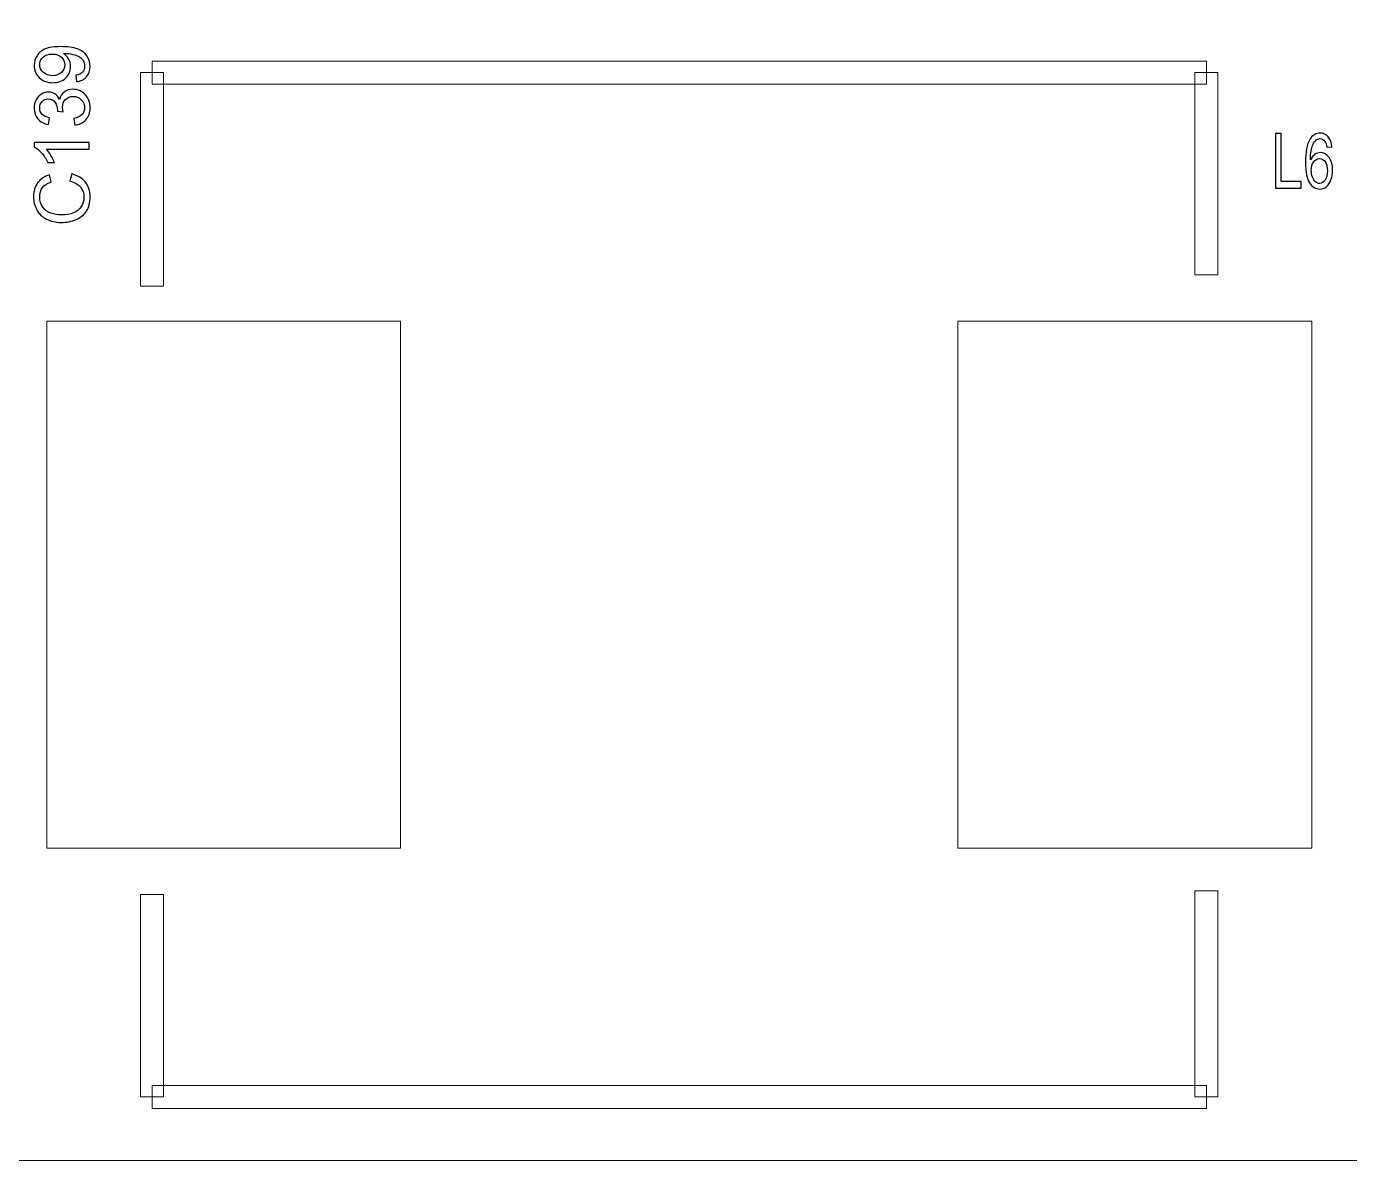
# Model space of a CAD drawing. Header units: millimetres. Extents: x -53.6 to 42.1, y -42.3 to 19.5.
# Drawn here: x -29.23 to -20.45, y -42.27 to -34.74 of the extents above; entities that cross this region are included whole.
import ezdxf

# ---------------------------------------------------------------- set-up
doc = ezdxf.new("R2010")
doc.units = ezdxf.units.MM
doc.header["$MEASUREMENT"] = 0
for name, color, linetype in [('BG_OUTLINE', 7, 'Continuous'), ('PG_SILKSCREEN_TOP', 7, 'Continuous'), ('PIN_TOP', 7, 'Continuous'), ('RD_SILKSCREEN_TOP', 7, 'Continuous')]:
    doc.layers.add(name, color=color, linetype=linetype)

msp = doc.modelspace()

# ---------------------------------------------------------------- linework, layer by layer
at = {"layer": 'BG_OUTLINE', "color": 3, "lineweight": 9}
msp.add_open_spline([(-35.58, -42.2737), (-35.58, -42.2737), (-35.58, 2.7261), (-35.58, 2.7261), (-35.58, 2.7261), (-35.58, 2.7261), (19.4199, 2.7261), (19.4199, 2.7261), (19.4199, 2.7261), (19.4199, 2.7261), (19.4199, -42.2737), (19.4199, -42.2737), (19.4199, -42.2737), (19.4199, -42.2737), (-35.58, -42.2737), (-35.58, -42.2737)], degree=3, knots=[0, 0, 0, 0, 0.25, 0.25, 0.25, 0.25, 0.5, 0.5, 0.5, 0.5, 0.75, 0.75, 0.75, 0.75, 1, 1, 1, 1], dxfattribs=at)
at = {"layer": 'PG_SILKSCREEN_TOP', "color": 6, "lineweight": 9}
for points in [[(-28.3232, -36.4698), (-28.3232, -36.4698), (-28.4756, -36.4698), (-28.4756, -36.4698), (-28.4756, -36.4698), (-28.4756, -36.4698), (-28.4756, -35.051), (-28.4756, -35.051), (-28.4756, -35.051), (-28.4756, -35.051), (-28.3232, -35.051), (-28.3232, -35.051), (-28.3232, -35.051), (-28.3232, -35.051), (-28.3232, -36.4698), (-28.3232, -36.4698)], [(-28.3994, -35.1272), (-28.3994, -35.1272), (-28.3994, -34.9748), (-28.3994, -34.9748), (-28.3994, -34.9748), (-28.3994, -34.9748), (-21.3992, -34.9748), (-21.3992, -34.9748), (-21.3992, -34.9748), (-21.3992, -34.9748), (-21.3992, -35.1272), (-21.3992, -35.1272), (-21.3992, -35.1272), (-21.3992, -35.1272), (-28.3994, -35.1272), (-28.3994, -35.1272)], [(-21.4754, -35.051), (-21.4754, -35.051), (-21.323, -35.051), (-21.323, -35.051), (-21.323, -35.051), (-21.323, -35.051), (-21.323, -36.3936), (-21.323, -36.3936), (-21.323, -36.3936), (-21.323, -36.3936), (-21.4754, -36.3936), (-21.4754, -36.3936), (-21.4754, -36.3936), (-21.4754, -36.3936), (-21.4754, -35.051), (-21.4754, -35.051)], [(-21.4754, -40.483), (-21.4754, -40.483), (-21.323, -40.483), (-21.323, -40.483), (-21.323, -40.483), (-21.323, -40.483), (-21.323, -41.851), (-21.323, -41.851), (-21.323, -41.851), (-21.323, -41.851), (-21.4754, -41.851), (-21.4754, -41.851), (-21.4754, -41.851), (-21.4754, -41.851), (-21.4754, -40.483), (-21.4754, -40.483)], [(-28.3232, -41.851), (-28.3232, -41.851), (-28.4756, -41.851), (-28.4756, -41.851), (-28.4756, -41.851), (-28.4756, -41.851), (-28.4756, -40.5084), (-28.4756, -40.5084), (-28.4756, -40.5084), (-28.4756, -40.5084), (-28.3232, -40.5084), (-28.3232, -40.5084), (-28.3232, -40.5084), (-28.3232, -40.5084), (-28.3232, -41.851), (-28.3232, -41.851)], [(-21.3992, -41.7748), (-21.3992, -41.7748), (-21.3992, -41.9272), (-21.3992, -41.9272), (-21.3992, -41.9272), (-21.3992, -41.9272), (-28.3994, -41.9272), (-28.3994, -41.9272), (-28.3994, -41.9272), (-28.3994, -41.9272), (-28.3994, -41.7748), (-28.3994, -41.7748), (-28.3994, -41.7748), (-28.3994, -41.7748), (-21.3992, -41.7748), (-21.3992, -41.7748)]]:
    msp.add_open_spline(points, degree=3, knots=[0, 0, 0, 0, 0.25, 0.25, 0.25, 0.25, 0.5, 0.5, 0.5, 0.5, 0.75, 0.75, 0.75, 0.75, 1, 1, 1, 1], dxfattribs=at)
at = {"layer": 'PIN_TOP', "lineweight": 9}
for points in [[(-26.7494, -36.7009), (-26.7494, -36.7009), (-26.7494, -40.201), (-26.7494, -40.201), (-26.7494, -40.201), (-26.7494, -40.201), (-29.0989, -40.201), (-29.0989, -40.201), (-29.0989, -40.201), (-29.0989, -40.201), (-29.0989, -36.7009), (-29.0989, -36.7009), (-29.0989, -36.7009), (-29.0989, -36.7009), (-26.7494, -36.7009), (-26.7494, -36.7009)], [(-20.6996, -36.7009), (-20.6996, -36.7009), (-20.6996, -40.201), (-20.6996, -40.201), (-20.6996, -40.201), (-20.6996, -40.201), (-23.0491, -40.201), (-23.0491, -40.201), (-23.0491, -40.201), (-23.0491, -40.201), (-23.0491, -36.7009), (-23.0491, -36.7009), (-23.0491, -36.7009), (-23.0491, -36.7009), (-20.6996, -36.7009), (-20.6996, -36.7009)]]:
    msp.add_open_spline(points, degree=3, knots=[0, 0, 0, 0, 0.25, 0.25, 0.25, 0.25, 0.5, 0.5, 0.5, 0.5, 0.75, 0.75, 0.75, 0.75, 1, 1, 1, 1], dxfattribs=at)
at = {"layer": 'RD_SILKSCREEN_TOP', "color": 8}
for points, knots in [([(-28.9016, -35.1113), (-28.9016, -35.1113), (-28.9056, -35.0684), (-28.9056, -35.0684), (-28.9056, -35.0684), (-28.8854, -35.0648), (-28.8708, -35.0578), (-28.8616, -35.0476), (-28.8616, -35.0476), (-28.8526, -35.0373), (-28.848, -35.0242), (-28.848, -35.0081), (-28.848, -35.0081), (-28.848, -34.9944), (-28.8511, -34.9824), (-28.8575, -34.9721), (-28.8575, -34.9721), (-28.8637, -34.9617), (-28.8721, -34.9533), (-28.8826, -34.9467), (-28.8826, -34.9467), (-28.8931, -34.94), (-28.9073, -34.9345), (-28.9251, -34.93), (-28.9251, -34.93), (-28.943, -34.9256), (-28.9612, -34.9233), (-28.9797, -34.9233), (-28.9797, -34.9233), (-28.9817, -34.9233), (-28.9847, -34.9234), (-28.9886, -34.9235), (-28.9886, -34.9235), (-28.9745, -34.9325), (-28.9629, -34.9447), (-28.9541, -34.9601), (-28.9541, -34.9601), (-28.9452, -34.9756), (-28.9408, -34.9924), (-28.9408, -35.0103), (-28.9408, -35.0103), (-28.9408, -35.0405), (-28.9517, -35.0659), (-28.9735, -35.0868), (-28.9735, -35.0868), (-28.9954, -35.1076), (-29.0241, -35.118), (-29.0598, -35.118), (-29.0598, -35.118), (-29.0967, -35.118), (-29.1264, -35.1072), (-29.1489, -35.0854), (-29.1489, -35.0854), (-29.1714, -35.0637), (-29.1827, -35.0364), (-29.1827, -35.0036), (-29.1827, -35.0036), (-29.1827, -34.98), (-29.1762, -34.9584), (-29.1635, -34.9388), (-29.1635, -34.9388), (-29.1508, -34.9192), (-29.1326, -34.9043), (-29.1091, -34.8942), (-29.1091, -34.8942), (-29.0856, -34.884), (-29.0514, -34.8789), (-29.0067, -34.8789), (-29.0067, -34.8789), (-28.9603, -34.8789), (-28.9233, -34.8839), (-28.8957, -34.894), (-28.8957, -34.894), (-28.8682, -34.9042), (-28.8473, -34.9191), (-28.8329, -34.939), (-28.8329, -34.939), (-28.8185, -34.959), (-28.8113, -34.9823), (-28.8113, -35.0091), (-28.8113, -35.0091), (-28.8113, -35.0376), (-28.8192, -35.0608), (-28.835, -35.0788), (-28.835, -35.0788), (-28.8508, -35.0969), (-28.873, -35.1077), (-28.9016, -35.1113)], [0, 0, 0, 0, 0.045455, 0.045455, 0.045455, 0.045455, 0.090909, 0.090909, 0.090909, 0.090909, 0.136364, 0.136364, 0.136364, 0.136364, 0.181818, 0.181818, 0.181818, 0.181818, 0.227273, 0.227273, 0.227273, 0.227273, 0.272727, 0.272727, 0.272727, 0.272727, 0.318182, 0.318182, 0.318182, 0.318182, 0.363636, 0.363636, 0.363636, 0.363636, 0.409091, 0.409091, 0.409091, 0.409091, 0.454545, 0.454545, 0.454545, 0.454545, 0.5, 0.5, 0.5, 0.5, 0.545455, 0.545455, 0.545455, 0.545455, 0.590909, 0.590909, 0.590909, 0.590909, 0.636364, 0.636364, 0.636364, 0.636364, 0.681818, 0.681818, 0.681818, 0.681818, 0.727273, 0.727273, 0.727273, 0.727273, 0.772727, 0.772727, 0.772727, 0.772727, 0.818182, 0.818182, 0.818182, 0.818182, 0.863636, 0.863636, 0.863636, 0.863636, 0.909091, 0.909091, 0.909091, 0.909091, 0.954545, 0.954545, 0.954545, 0.954545, 1, 1, 1, 1]), ([(-29.0621, -34.9285), (-29.0877, -34.9285), (-29.1081, -34.9353), (-29.1231, -34.9489), (-29.1231, -34.9489), (-29.1381, -34.9627), (-29.1457, -34.979), (-29.1457, -34.9982), (-29.1457, -34.9982), (-29.1457, -35.018), (-29.1375, -35.0353), (-29.1214, -35.05), (-29.1214, -35.05), (-29.1051, -35.0648), (-29.0841, -35.0721), (-29.0584, -35.0721), (-29.0584, -35.0721), (-29.0352, -35.0721), (-29.0164, -35.0651), (-29.0019, -35.0511), (-29.0019, -35.0511), (-28.9874, -35.0372), (-28.9802, -35.02), (-28.9802, -34.9995), (-28.9802, -34.9995), (-28.9802, -34.9787), (-28.9874, -34.9618), (-29.0019, -34.9485), (-29.0019, -34.9485), (-29.0164, -34.9351), (-29.0364, -34.9285), (-29.0621, -34.9285)], [0, 0, 0, 0, 0.125, 0.125, 0.125, 0.125, 0.25, 0.25, 0.25, 0.25, 0.375, 0.375, 0.375, 0.375, 0.5, 0.5, 0.5, 0.5, 0.625, 0.625, 0.625, 0.625, 0.75, 0.75, 0.75, 0.75, 0.875, 0.875, 0.875, 0.875, 1, 1, 1, 1]), ([(-28.9135, -35.4003), (-28.9135, -35.4003), (-28.9194, -35.3556), (-28.9194, -35.3556), (-28.9194, -35.3556), (-28.8941, -35.3505), (-28.8759, -35.3418), (-28.8647, -35.3295), (-28.8647, -35.3295), (-28.8536, -35.3171), (-28.848, -35.3021), (-28.848, -35.2844), (-28.848, -35.2844), (-28.848, -35.2634), (-28.8553, -35.2457), (-28.8698, -35.2312), (-28.8698, -35.2312), (-28.8844, -35.2168), (-28.9024, -35.2095), (-28.9239, -35.2095), (-28.9239, -35.2095), (-28.9444, -35.2095), (-28.9613, -35.2162), (-28.9746, -35.2296), (-28.9746, -35.2296), (-28.9879, -35.243), (-28.9946, -35.2601), (-28.9946, -35.2807), (-28.9946, -35.2807), (-28.9946, -35.2892), (-28.9929, -35.2997), (-28.9896, -35.3122), (-28.9896, -35.3122), (-28.9896, -35.3122), (-29.0288, -35.3072), (-29.0288, -35.3072), (-29.0288, -35.3072), (-29.0285, -35.3043), (-29.0283, -35.3019), (-29.0283, -35.3), (-29.0283, -35.3), (-29.0283, -35.2811), (-29.0333, -35.264), (-29.0432, -35.2487), (-29.0432, -35.2487), (-29.0531, -35.2335), (-29.0685, -35.2259), (-29.0891, -35.2259), (-29.0891, -35.2259), (-29.1055, -35.2259), (-29.1191, -35.2314), (-29.1298, -35.2425), (-29.1298, -35.2425), (-29.1405, -35.2536), (-29.1459, -35.2679), (-29.1459, -35.2855), (-29.1459, -35.2855), (-29.1459, -35.3028), (-29.1404, -35.3173), (-29.1296, -35.3288), (-29.1296, -35.3288), (-29.1187, -35.3404), (-29.1022, -35.3479), (-29.0804, -35.3512), (-29.0804, -35.3512), (-29.0804, -35.3512), (-29.0883, -35.3958), (-29.0883, -35.3958), (-29.0883, -35.3958), (-29.1183, -35.3904), (-29.1415, -35.3779), (-29.1579, -35.3586), (-29.1579, -35.3586), (-29.1744, -35.3392), (-29.1827, -35.3152), (-29.1827, -35.2864), (-29.1827, -35.2864), (-29.1827, -35.2666), (-29.1783, -35.2483), (-29.1699, -35.2316), (-29.1699, -35.2316), (-29.1613, -35.2149), (-29.1497, -35.2021), (-29.135, -35.1933), (-29.135, -35.1933), (-29.1203, -35.1844), (-29.1047, -35.18), (-29.0881, -35.18), (-29.0881, -35.18), (-29.0724, -35.18), (-29.0581, -35.1842), (-29.0452, -35.1927), (-29.0452, -35.1927), (-29.0323, -35.2011), (-29.0221, -35.2136), (-29.0144, -35.2301), (-29.0144, -35.2301), (-29.0095, -35.2086), (-28.9992, -35.1919), (-28.9835, -35.18), (-28.9835, -35.18), (-28.968, -35.1681), (-28.9484, -35.1622), (-28.9249, -35.1622), (-28.9249, -35.1622), (-28.8932, -35.1622), (-28.8663, -35.1737), (-28.8442, -35.1969), (-28.8442, -35.1969), (-28.8221, -35.22), (-28.8111, -35.2493), (-28.8111, -35.2847), (-28.8111, -35.2847), (-28.8111, -35.3166), (-28.8205, -35.3431), (-28.8396, -35.3642), (-28.8396, -35.3642), (-28.8586, -35.3853), (-28.8832, -35.3973), (-28.9135, -35.4003)], [0, 0, 0, 0, 0.033333, 0.033333, 0.033333, 0.033333, 0.066667, 0.066667, 0.066667, 0.066667, 0.1, 0.1, 0.1, 0.1, 0.133333, 0.133333, 0.133333, 0.133333, 0.166667, 0.166667, 0.166667, 0.166667, 0.2, 0.2, 0.2, 0.2, 0.233333, 0.233333, 0.233333, 0.233333, 0.266667, 0.266667, 0.266667, 0.266667, 0.3, 0.3, 0.3, 0.3, 0.333333, 0.333333, 0.333333, 0.333333, 0.366667, 0.366667, 0.366667, 0.366667, 0.4, 0.4, 0.4, 0.4, 0.433333, 0.433333, 0.433333, 0.433333, 0.466667, 0.466667, 0.466667, 0.466667, 0.5, 0.5, 0.5, 0.5, 0.533333, 0.533333, 0.533333, 0.533333, 0.566667, 0.566667, 0.566667, 0.566667, 0.6, 0.6, 0.6, 0.6, 0.633333, 0.633333, 0.633333, 0.633333, 0.666667, 0.666667, 0.666667, 0.666667, 0.7, 0.7, 0.7, 0.7, 0.733333, 0.733333, 0.733333, 0.733333, 0.766667, 0.766667, 0.766667, 0.766667, 0.8, 0.8, 0.8, 0.8, 0.833333, 0.833333, 0.833333, 0.833333, 0.866667, 0.866667, 0.866667, 0.866667, 0.9, 0.9, 0.9, 0.9, 0.933333, 0.933333, 0.933333, 0.933333, 0.966667, 0.966667, 0.966667, 0.966667, 1, 1, 1, 1]), ([(-20.9395, -35.818), (-20.9395, -35.818), (-20.9395, -35.4544), (-20.9395, -35.4544), (-20.9395, -35.4544), (-20.9395, -35.4544), (-20.9034, -35.4544), (-20.9034, -35.4544), (-20.9034, -35.4544), (-20.9034, -35.4544), (-20.9034, -35.7751), (-20.9034, -35.7751), (-20.9034, -35.7751), (-20.9034, -35.7751), (-20.7691, -35.7751), (-20.7691, -35.7751), (-20.7691, -35.7751), (-20.7691, -35.7751), (-20.7691, -35.818), (-20.7691, -35.818), (-20.7691, -35.818), (-20.7691, -35.818), (-20.9395, -35.818), (-20.9395, -35.818)], [0, 0, 0, 0, 0.166667, 0.166667, 0.166667, 0.166667, 0.333333, 0.333333, 0.333333, 0.333333, 0.5, 0.5, 0.5, 0.5, 0.666667, 0.666667, 0.666667, 0.666667, 0.833333, 0.833333, 0.833333, 0.833333, 1, 1, 1, 1]), ([(-20.566, -35.5434), (-20.566, -35.5434), (-20.5992, -35.5469), (-20.5992, -35.5469), (-20.5992, -35.5469), (-20.6022, -35.5294), (-20.6064, -35.5166), (-20.6119, -35.5087), (-20.6119, -35.5087), (-20.621, -35.4959), (-20.6321, -35.4896), (-20.6454, -35.4896), (-20.6454, -35.4896), (-20.656, -35.4896), (-20.6654, -35.4936), (-20.6734, -35.5015), (-20.6734, -35.5015), (-20.684, -35.5118), (-20.6924, -35.5267), (-20.6984, -35.5464), (-20.6984, -35.5464), (-20.7044, -35.566), (-20.7076, -35.5941), (-20.7079, -35.6305), (-20.7079, -35.6305), (-20.6998, -35.6141), (-20.69, -35.6019), (-20.6782, -35.594), (-20.6782, -35.594), (-20.6667, -35.5861), (-20.6544, -35.5821), (-20.6416, -35.5821), (-20.6416, -35.5821), (-20.6193, -35.5821), (-20.6003, -35.593), (-20.5846, -35.615), (-20.5846, -35.615), (-20.5689, -35.6369), (-20.5611, -35.6652), (-20.5611, -35.6999), (-20.5611, -35.6999), (-20.5611, -35.7228), (-20.5648, -35.7439), (-20.5722, -35.7636), (-20.5722, -35.7636), (-20.5796, -35.7831), (-20.5897, -35.7982), (-20.6026, -35.8086), (-20.6026, -35.8086), (-20.6155, -35.819), (-20.6301, -35.8242), (-20.6464, -35.8242), (-20.6464, -35.8242), (-20.6744, -35.8242), (-20.6972, -35.8105), (-20.7147, -35.7831), (-20.7147, -35.7831), (-20.7324, -35.7558), (-20.7412, -35.7106), (-20.7412, -35.6478), (-20.7412, -35.6478), (-20.7412, -35.5775), (-20.7314, -35.5265), (-20.7119, -35.4946), (-20.7119, -35.4946), (-20.695, -35.4668), (-20.6721, -35.4528), (-20.6433, -35.4528), (-20.6433, -35.4528), (-20.6219, -35.4528), (-20.6043, -35.4609), (-20.5906, -35.477), (-20.5906, -35.477), (-20.5768, -35.493), (-20.5687, -35.5151), (-20.566, -35.5434)], [0, 0, 0, 0, 0.052632, 0.052632, 0.052632, 0.052632, 0.105263, 0.105263, 0.105263, 0.105263, 0.157895, 0.157895, 0.157895, 0.157895, 0.210526, 0.210526, 0.210526, 0.210526, 0.263158, 0.263158, 0.263158, 0.263158, 0.315789, 0.315789, 0.315789, 0.315789, 0.368421, 0.368421, 0.368421, 0.368421, 0.421053, 0.421053, 0.421053, 0.421053, 0.473684, 0.473684, 0.473684, 0.473684, 0.526316, 0.526316, 0.526316, 0.526316, 0.578947, 0.578947, 0.578947, 0.578947, 0.631579, 0.631579, 0.631579, 0.631579, 0.684211, 0.684211, 0.684211, 0.684211, 0.736842, 0.736842, 0.736842, 0.736842, 0.789474, 0.789474, 0.789474, 0.789474, 0.842105, 0.842105, 0.842105, 0.842105, 0.894737, 0.894737, 0.894737, 0.894737, 0.947368, 0.947368, 0.947368, 0.947368, 1, 1, 1, 1]), ([(-28.8175, -35.5149), (-28.8175, -35.5149), (-28.8175, -35.5595), (-28.8175, -35.5595), (-28.8175, -35.5595), (-28.8175, -35.5595), (-29.102, -35.5595), (-29.102, -35.5595), (-29.102, -35.5595), (-29.0917, -35.5702), (-29.0815, -35.5843), (-29.0712, -35.6017), (-29.0712, -35.6017), (-29.061, -35.6193), (-29.0533, -35.6349), (-29.0482, -35.6488), (-29.0482, -35.6488), (-29.0482, -35.6488), (-29.0913, -35.6488), (-29.0913, -35.6488), (-29.0913, -35.6488), (-29.1031, -35.6238), (-29.1173, -35.602), (-29.134, -35.5833), (-29.134, -35.5833), (-29.1507, -35.5647), (-29.1669, -35.5514), (-29.1827, -35.5436), (-29.1827, -35.5436), (-29.1827, -35.5436), (-29.1827, -35.5149), (-29.1827, -35.5149), (-29.1827, -35.5149), (-29.1827, -35.5149), (-28.8175, -35.5149), (-28.8175, -35.5149)], [0, 0, 0, 0, 0.111111, 0.111111, 0.111111, 0.111111, 0.222222, 0.222222, 0.222222, 0.222222, 0.333333, 0.333333, 0.333333, 0.333333, 0.444444, 0.444444, 0.444444, 0.444444, 0.555556, 0.555556, 0.555556, 0.555556, 0.666667, 0.666667, 0.666667, 0.666667, 0.777778, 0.777778, 0.777778, 0.777778, 0.888889, 0.888889, 0.888889, 0.888889, 1, 1, 1, 1]), ([(-20.7027, -35.7001), (-20.7027, -35.7156), (-20.7002, -35.7303), (-20.6953, -35.7443), (-20.6953, -35.7443), (-20.6904, -35.7584), (-20.6836, -35.7691), (-20.6748, -35.7764), (-20.6748, -35.7764), (-20.666, -35.7838), (-20.6567, -35.7875), (-20.647, -35.7875), (-20.647, -35.7875), (-20.6329, -35.7875), (-20.6207, -35.7799), (-20.6106, -35.7647), (-20.6106, -35.7647), (-20.6004, -35.7494), (-20.5954, -35.7288), (-20.5954, -35.7027), (-20.5954, -35.7027), (-20.5954, -35.6775), (-20.6004, -35.6577), (-20.6104, -35.6432), (-20.6104, -35.6432), (-20.6204, -35.6288), (-20.6331, -35.6216), (-20.6483, -35.6216), (-20.6483, -35.6216), (-20.6635, -35.6216), (-20.6763, -35.6288), (-20.6869, -35.6432), (-20.6869, -35.6432), (-20.6974, -35.6577), (-20.7027, -35.6767), (-20.7027, -35.7001)], [0, 0, 0, 0, 0.111111, 0.111111, 0.111111, 0.111111, 0.222222, 0.222222, 0.222222, 0.222222, 0.333333, 0.333333, 0.333333, 0.333333, 0.444444, 0.444444, 0.444444, 0.444444, 0.555556, 0.555556, 0.555556, 0.555556, 0.666667, 0.666667, 0.666667, 0.666667, 0.777778, 0.777778, 0.777778, 0.777778, 0.888889, 0.888889, 0.888889, 0.888889, 1, 1, 1, 1]), ([(-28.945, -35.7724), (-28.945, -35.7724), (-28.9328, -35.7242), (-28.9328, -35.7242), (-28.9328, -35.7242), (-28.8934, -35.7343), (-28.8632, -35.7525), (-28.8424, -35.7786), (-28.8424, -35.7786), (-28.8216, -35.8049), (-28.8113, -35.8369), (-28.8113, -35.8748), (-28.8113, -35.8748), (-28.8113, -35.914), (-28.8193, -35.9459), (-28.8352, -35.9704), (-28.8352, -35.9704), (-28.8512, -35.995), (-28.8743, -36.0137), (-28.9045, -36.0265), (-28.9045, -36.0265), (-28.9348, -36.0393), (-28.9674, -36.0457), (-29.0021, -36.0457), (-29.0021, -36.0457), (-29.0399, -36.0457), (-29.0729, -36.0385), (-29.1011, -36.024), (-29.1011, -36.024), (-29.1293, -36.0095), (-29.1507, -35.989), (-29.1654, -35.9622), (-29.1654, -35.9622), (-29.18, -35.9355), (-29.1873, -35.9062), (-29.1873, -35.8741), (-29.1873, -35.8741), (-29.1873, -35.8377), (-29.1781, -35.8071), (-29.1596, -35.7823), (-29.1596, -35.7823), (-29.141, -35.7575), (-29.115, -35.7402), (-29.0814, -35.7305), (-29.0814, -35.7305), (-29.0814, -35.7305), (-29.0702, -35.7778), (-29.0702, -35.7778), (-29.0702, -35.7778), (-29.0967, -35.7863), (-29.1159, -35.7985), (-29.1281, -35.8145), (-29.1281, -35.8145), (-29.1402, -35.8305), (-29.1462, -35.8507), (-29.1462, -35.8751), (-29.1462, -35.8751), (-29.1462, -35.903), (-29.1395, -35.9263), (-29.1261, -35.9451), (-29.1261, -35.9451), (-29.1126, -35.9639), (-29.0947, -35.9771), (-29.0721, -35.9846), (-29.0721, -35.9846), (-29.0496, -35.9923), (-29.0263, -35.9961), (-29.0023, -35.9961), (-29.0023, -35.9961), (-28.9713, -35.9961), (-28.9444, -35.9916), (-28.9213, -35.9826), (-28.9213, -35.9826), (-28.8983, -35.9735), (-28.881, -35.9596), (-28.8696, -35.9405), (-28.8696, -35.9405), (-28.8581, -35.9215), (-28.8525, -35.9009), (-28.8525, -35.8787), (-28.8525, -35.8787), (-28.8525, -35.8518), (-28.8603, -35.829), (-28.8758, -35.8103), (-28.8758, -35.8103), (-28.8913, -35.7916), (-28.9144, -35.779), (-28.945, -35.7724)], [0, 0, 0, 0, 0.045455, 0.045455, 0.045455, 0.045455, 0.090909, 0.090909, 0.090909, 0.090909, 0.136364, 0.136364, 0.136364, 0.136364, 0.181818, 0.181818, 0.181818, 0.181818, 0.227273, 0.227273, 0.227273, 0.227273, 0.272727, 0.272727, 0.272727, 0.272727, 0.318182, 0.318182, 0.318182, 0.318182, 0.363636, 0.363636, 0.363636, 0.363636, 0.409091, 0.409091, 0.409091, 0.409091, 0.454545, 0.454545, 0.454545, 0.454545, 0.5, 0.5, 0.5, 0.5, 0.545455, 0.545455, 0.545455, 0.545455, 0.590909, 0.590909, 0.590909, 0.590909, 0.636364, 0.636364, 0.636364, 0.636364, 0.681818, 0.681818, 0.681818, 0.681818, 0.727273, 0.727273, 0.727273, 0.727273, 0.772727, 0.772727, 0.772727, 0.772727, 0.818182, 0.818182, 0.818182, 0.818182, 0.863636, 0.863636, 0.863636, 0.863636, 0.909091, 0.909091, 0.909091, 0.909091, 0.954545, 0.954545, 0.954545, 0.954545, 1, 1, 1, 1])]:
    msp.add_open_spline(points, degree=3, knots=knots, dxfattribs=at)

doc.saveas('drawing.dxf')
